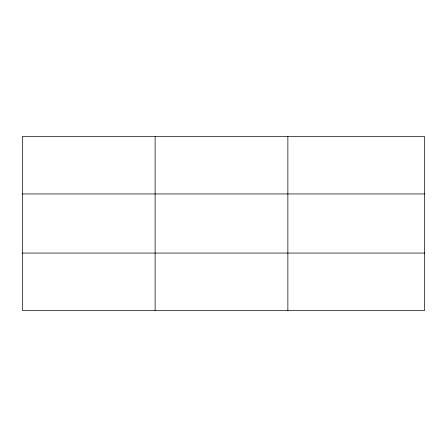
<?xml version="1.0" encoding="UTF-8"?>
<svg xmlns="http://www.w3.org/2000/svg" width="447" height="447" viewBox="0 0 447 447"><rect width="100%" height="100%" fill="white"/><g stroke="black" fill="none" stroke-linecap="round" stroke-linejoin="round"><path stroke-width="0.67" d="M155.109 310.436L155.109 136.564M287.868 310.436L287.868 136.564M424.65 193.942L424.65 136.564L22.35 136.564L22.35 310.436L424.65 310.436L424.65 193.942L22.35 193.942M22.35 253.058L424.65 253.058"/></g></svg>
